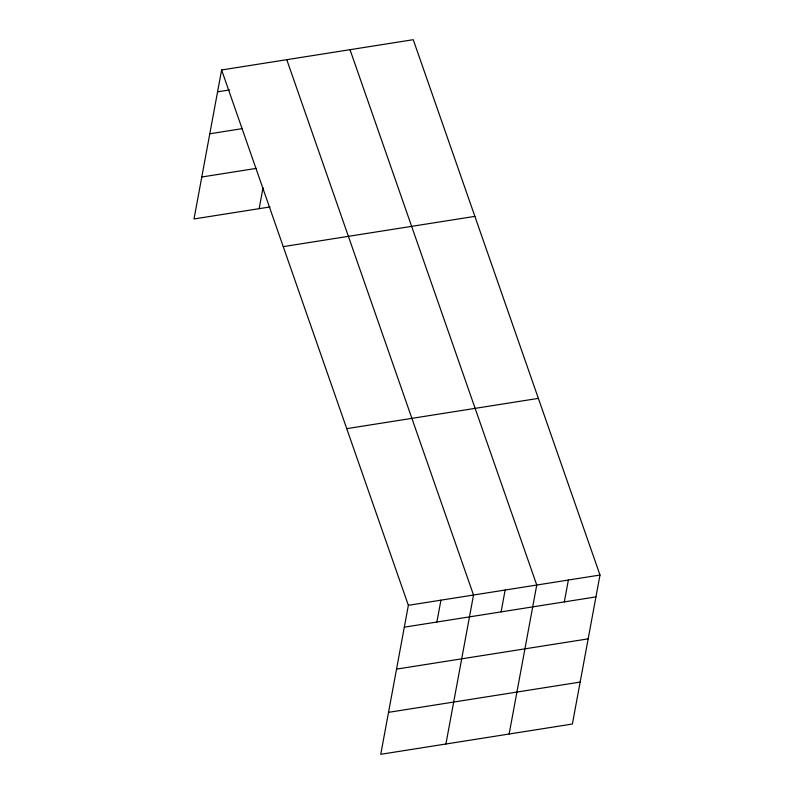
<?xml version="1.0" encoding="UTF-8"?>
<svg xmlns="http://www.w3.org/2000/svg" width="794" height="794" viewBox="0 0 794 794"><rect width="100%" height="100%" fill="white"/><g stroke="black" fill="none" stroke-linecap="round" stroke-linejoin="round"><path stroke-width="1.19" d="M221.615 69.971L408.364 605.316L380.753 754.3L572.385 724.029L599.996 575.045L413.247 39.7L221.615 69.971L194.004 218.955L270.099 206.936M259.162 208.663L263.042 187.682M436.889 622.02L440.938 600.175M445.91 744.008L473.522 595.024L286.773 59.679M501.093 611.886L505.143 590.031M509.143 734.013L536.754 585.039L350.015 49.694M564.326 601.892L568.375 580.037M217.566 91.826L229.625 89.921M209.785 133.779L242.369 128.628M201.775 177.002L256.075 168.427M283.24 246.636L474.881 216.365M346.73 428.651L538.372 398.38M408.364 605.316L599.996 575.045M404.315 627.171L595.947 596.899M396.534 669.124L588.175 638.852M388.524 712.347L580.166 682.076"/></g></svg>
